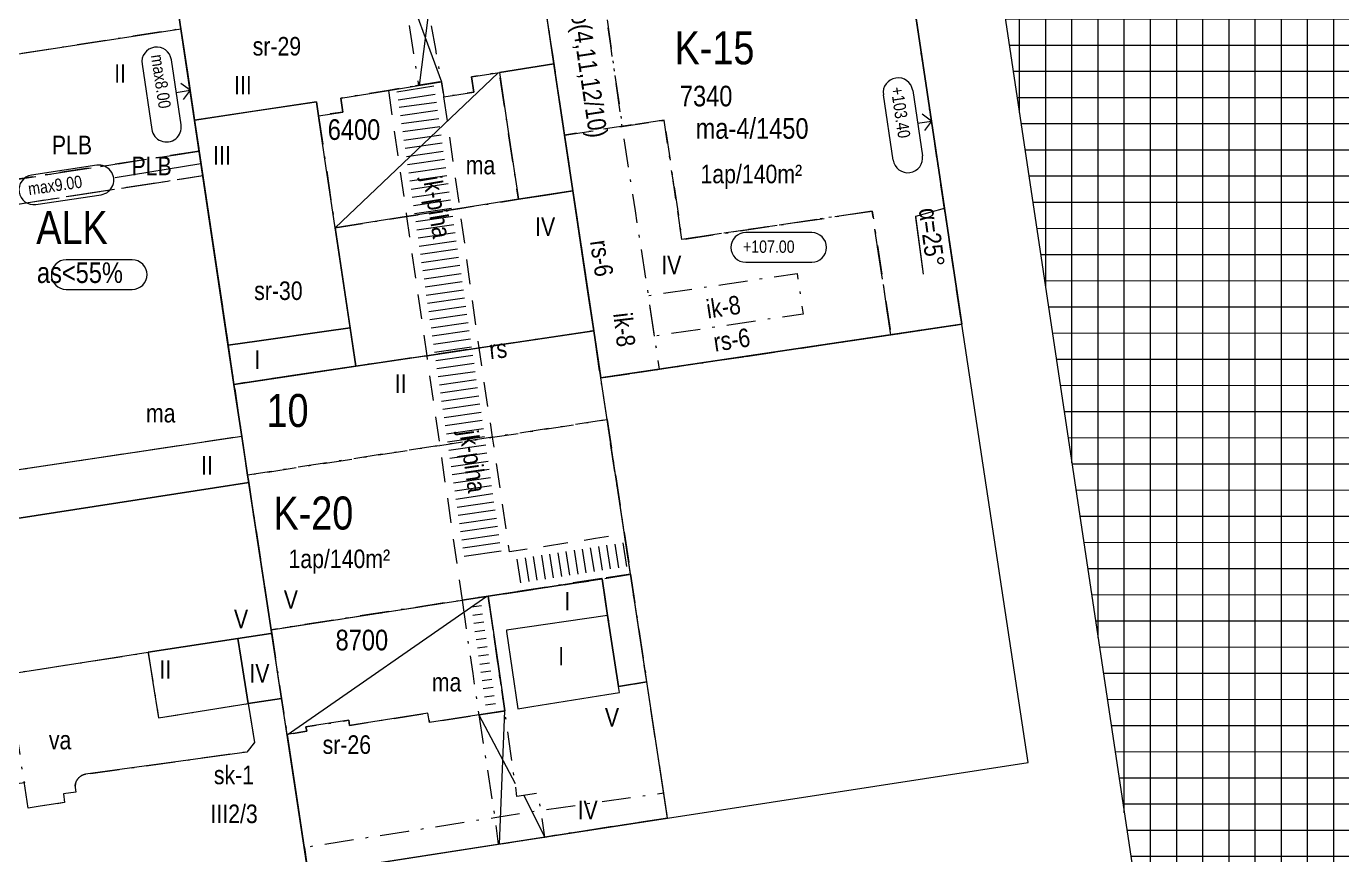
# Model space of a CAD drawing. Header units: metres. Extents: x 24485995 to 24488038, y 6819999 to 6822001.
# Drawn here: x 24487073.4 to 24487232.9, y 6821040 to 6821140.5 of the extents above; entities that cross this region are included whole.
import ezdxf

# ---------------------------------------------------------------- set-up
doc = ezdxf.new("R2010")
doc.units = ezdxf.units.M
for name, pattern in [('Aukot_rajalla', [0]), ('k10040', [10.3, 3.5, -1.5, 0.3, -1.5, 3.5]), ('k10050', [8, 3, -2, 3]), ('K10271', [0]), ('Osoitus_AK', [0])]:
    doc.linetypes.add(name, pattern=pattern)
for name, color, linetype, lineweight in [('AK_AsemakaavaTeksti_Korttelinumero', 7, 'Continuous', 0), ('AK_Kaavamerkinta_Kayttotarkoitusalue', 7, 'Continuous', 0), ('AK_Katualue_Tori', 7, 'Continuous', 0), ('AK_KayttotarkoitusViiva', 7, 'Continuous', 0), ('AK_LiikennointiTeksti_Autopaikkamerkinta_m2', 7, 'Continuous', 0), ('AK_LiikennointiViiva_Polkuviivoitus', 7, 'Continuous', 0), ('AK_MuuAsemakaavaSymboli_Maarayksen_soikiosymb', 7, 'Continuous', 0), ('AK_MuuAsemakaavaTeksti_Alueenosan_kayttotarkoitus', 7, 'Continuous', 0), ('AK_MuuAsemakaavaTeksti_Erityismaarays', 7, 'Continuous', 0), ('AK_MuuAsemakaavaViiva_alueenosan_raja', 7, 'Continuous', 0), ('AK_MuuAsemakaavaViiva_Erityismaaraysviiva', 7, 'Continuous', 0), ('AK_MuuAsemakaavaViiva_Merkinnan_alleviivaus', 7, 'Continuous', 0), ('AK_MuuAsemakaavaViiva_Merkinnan_Kohdistusnuoli', 7, 'Continuous', 0), ('AK_MuuAsemakaavaViiva_Ohj_alueenosan_raja', 7, 'Continuous', 0), ('AK_RakennusalaTeksti_Kerrosala_tai_luku', 7, 'Continuous', 0), ('AK_RakennusalaTeksti_Rakennusoikeus', 7, 'Continuous', 0), ('AK_RakennusalaViiva_Maanalaisen_tilan_viiva', 7, 'Continuous', 0), ('AK_RakennusalaViiva_Rakennusalan_raja__I_', 7, 'Continuous', 0), ('AK_RakentaminenTeksti_Kattokaltevuus', 7, 'Continuous', 0), ('AK_RakentaminenTeksti_Korkeusmerkinta', 7, 'Continuous', 0), ('AK_RakentaminenTeksti_Korkeusmerkinta_ja_soikio', 7, 'Continuous', 0), ('AK_RakentaminenTeksti_Korkeusmerkinta_ja_soikio_ja_nuoli', 7, 'Continuous', 0), ('AK_RakentaminenTeksti_Rakentamismaarays', 7, 'Continuous', 0), ('AK_RakentaminenViiva_Kulkuaukko', 7, 'Continuous', 0)]:
    doc.layers.add(name, color=color, linetype=linetype, lineweight=lineweight)
doc.styles.add('ArialNarrow', font='ARIALN.TTF')

# ---------------------------------------------------------------- blocks, each defined once
blk = doc.blocks.new('AKP43')
at = {"layer": 'AK_RakentaminenTeksti_Korkeusmerkinta_ja_soikio', "color": 7, "linetype": 'Continuous', "lineweight": 13}
for p, q in [((4, 1.8), (-4, 1.8)), ((-4, -1.8), (4, -1.8))]:
    blk.add_line(p, q, dxfattribs=at)
for centre, start, end in [((-4, 0), 90, 270), ((4, 0), 270, 90)]:
    blk.add_arc(centre, 1.8, start, end, dxfattribs=at)

msp = doc.modelspace()

# ---------------------------------------------------------------- hatches: boundary and pattern name
at = {"layer": 'AK_Katualue_Tori', "linetype": 'Continuous', "lineweight": 0}
h = msp.add_hatch(dxfattribs=at)
h.set_pattern_fill('NET', style=0)
h.paths.add_polyline_path([(24487207.5, 6821038.76), (24487189.49, 6821159.1), (24487195.28, 6821159.98), (24487233.38, 6821165.8), (24487240.15, 6821120.53), (24487250.77, 6821122.11), (24487255.62, 6821089.63), (24487261.52, 6821050.07), (24487306.52, 6821056.79), (24487321.63, 6821059.04), (24487317.08, 6821049.64), (24487322.09, 6821016.12), (24487317.14, 6821015.38), (24487318.69, 6821004.99), (24487214.88, 6820989.41)], flags=0)

# ---------------------------------------------------------------- linework, layer by layer
at = {"layer": 'AK_KayttotarkoitusViiva', "linetype": 'Continuous', "lineweight": 20, "flags": 128}
for points in [[(24487250.77, 6821122.11), (24487240.15, 6821120.53), (24487233.38, 6821165.8), (24487195.28, 6821159.98), (24487189.49, 6821159.1), (24487207.5, 6821038.76)], [(24487135.75, 6821146.94), (24487179.49, 6821153.69), (24487186.85, 6821104.39)], [(24487092.18, 6821140.22), (24487091.73, 6821143.19), (24487135.31, 6821149.91), (24487135.75, 6821146.94)], [(24487135.75, 6821146.94), (24487142.22, 6821103.59), (24487143.07, 6821097.87)], [(24487048.34, 6821133.46), (24487092.18, 6821140.22)], [(24487099.56, 6821090.77), (24487098.61, 6821097.09), (24487092.18, 6821140.22)], [(24487186.85, 6821104.39), (24487143.07, 6821097.87)], [(24487194.91, 6821051.23), (24487186.85, 6821104.39)], [(24487151.17, 6821044.47), (24487143.07, 6821097.87)], [(24487099.56, 6821090.77), (24487055.68, 6821084.2)], [(24487107.6, 6821037.72), (24487099.56, 6821090.77)], [(24487151.17, 6821044.47), (24487194.91, 6821051.23)], [(24487151.17, 6821044.47), (24487107.6, 6821037.72)]]:
    msp.add_lwpolyline(points, dxfattribs=at)
at = {"layer": 'AK_LiikennointiViiva_Polkuviivoitus', "linetype": 'Continuous', "lineweight": 0, "flags": 128}
for points in [[(24487122.85, 6821133.26), (24487118.37, 6821132.55)], [(24487123.01, 6821132.27), (24487118.52, 6821131.56)], [(24487123.15, 6821131.3), (24487118.64, 6821130.68)], [(24487123.29, 6821130.31), (24487118.79, 6821129.69)], [(24487123.43, 6821129.32), (24487118.93, 6821128.7)], [(24487123.57, 6821128.33), (24487119.07, 6821127.71)], [(24487123.71, 6821127.33), (24487119.22, 6821126.69)], [(24487123.85, 6821126.34), (24487119.36, 6821125.7)], [(24487123.99, 6821125.35), (24487119.51, 6821124.71)], [(24487124.14, 6821124.37), (24487119.65, 6821123.72)], [(24487124.28, 6821123.38), (24487119.79, 6821122.73)], [(24487124.42, 6821122.39), (24487119.93, 6821121.74)], [(24487124.56, 6821121.4), (24487120.08, 6821120.75)], [(24487124.71, 6821120.41), (24487120.22, 6821119.76)], [(24487124.85, 6821119.42), (24487120.36, 6821118.77)], [(24487124.99, 6821118.43), (24487120.5, 6821117.78)], [(24487125.14, 6821117.44), (24487120.65, 6821116.79)], [(24487125.28, 6821116.45), (24487120.79, 6821115.8)], [(24487125.42, 6821115.46), (24487120.93, 6821114.81)], [(24487125.56, 6821114.47), (24487121.08, 6821113.82)], [(24487125.71, 6821113.48), (24487121.22, 6821112.83)], [(24487125.85, 6821112.49), (24487121.36, 6821111.84)], [(24487125.99, 6821111.5), (24487121.51, 6821110.85)], [(24487126.14, 6821110.51), (24487121.65, 6821109.86)], [(24487126.28, 6821109.52), (24487121.79, 6821108.87)], [(24487126.42, 6821108.53), (24487121.93, 6821107.88)], [(24487126.56, 6821107.54), (24487122.08, 6821106.89)], [(24487126.71, 6821106.55), (24487122.22, 6821105.9)], [(24487126.85, 6821105.56), (24487122.36, 6821104.91)], [(24487126.99, 6821104.57), (24487122.51, 6821103.92)], [(24487127.14, 6821103.58), (24487122.65, 6821102.93)], [(24487127.28, 6821102.59), (24487122.79, 6821101.94)], [(24487127.42, 6821101.6), (24487122.94, 6821100.95)], [(24487127.56, 6821100.61), (24487123.08, 6821099.96)], [(24487127.71, 6821099.62), (24487123.22, 6821098.97)], [(24487127.85, 6821098.63), (24487123.36, 6821097.99)], [(24487127.99, 6821097.64), (24487123.51, 6821097)], [(24487128.13, 6821096.65), (24487123.65, 6821096.01)], [(24487128.28, 6821095.66), (24487123.79, 6821095.02)], [(24487128.42, 6821094.67), (24487123.94, 6821094.03)], [(24487128.56, 6821093.68), (24487124.08, 6821093.04)], [(24487128.71, 6821092.69), (24487124.22, 6821092.05)], [(24487128.85, 6821091.7), (24487124.37, 6821091.06)], [(24487128.99, 6821090.71), (24487124.51, 6821090.07)], [(24487129.13, 6821089.72), (24487124.65, 6821089.08)], [(24487129.28, 6821088.73), (24487124.79, 6821088.09)], [(24487129.42, 6821087.74), (24487124.94, 6821087.1)], [(24487129.56, 6821086.76), (24487125.08, 6821086.11)], [(24487129.71, 6821085.77), (24487125.22, 6821085.12)], [(24487129.85, 6821084.78), (24487125.37, 6821084.13)], [(24487129.99, 6821083.79), (24487125.51, 6821083.14)], [(24487130.13, 6821082.8), (24487125.65, 6821082.15)], [(24487130.28, 6821081.81), (24487125.8, 6821081.16)], [(24487130.42, 6821080.82), (24487125.94, 6821080.17)], [(24487130.56, 6821079.83), (24487126.08, 6821079.18)], [(24487130.71, 6821078.84), (24487126.22, 6821078.19)], [(24487130.85, 6821077.85), (24487126.37, 6821077.2)], [(24487130.99, 6821076.86), (24487126.51, 6821076.21)], [(24487139.84, 6821076.96), (24487140.28, 6821074.08)], [(24487140.82, 6821077.11), (24487141.27, 6821074.24)], [(24487141.81, 6821077.26), (24487142.26, 6821074.39)], [(24487142.8, 6821077.42), (24487143.25, 6821074.54)], [(24487143.79, 6821077.57), (24487144.23, 6821074.7)], [(24487144.78, 6821077.72), (24487145.22, 6821074.85)], [(24487145.76, 6821077.88), (24487146.21, 6821075)], [(24487132.92, 6821075.89), (24487133.36, 6821073.01)], [(24487133.91, 6821076.04), (24487134.35, 6821073.17)], [(24487134.89, 6821076.19), (24487135.34, 6821073.32)], [(24487135.88, 6821076.35), (24487136.33, 6821073.47)], [(24487136.87, 6821076.5), (24487137.32, 6821073.63)], [(24487137.86, 6821076.65), (24487138.3, 6821073.78)], [(24487138.85, 6821076.81), (24487139.29, 6821073.93)], [(24487128.6, 6821070.21), (24487127.4, 6821070.04)], [(24487128.75, 6821069.22), (24487127.55, 6821069.05)], [(24487128.89, 6821068.23), (24487127.69, 6821068.06)], [(24487129.03, 6821067.24), (24487127.83, 6821067.07)], [(24487129.17, 6821066.25), (24487127.97, 6821066.08)], [(24487129.31, 6821065.26), (24487128.12, 6821065.09)], [(24487129.45, 6821064.27), (24487128.26, 6821064.1)], [(24487129.6, 6821063.28), (24487128.4, 6821063.11)], [(24487129.74, 6821062.29), (24487128.55, 6821062.12)], [(24487129.88, 6821061.3), (24487128.69, 6821061.13)], [(24487130.02, 6821060.31), (24487128.83, 6821060.14)], [(24487130.16, 6821059.32), (24487128.97, 6821059.15)], [(24487130.3, 6821058.33), (24487129.12, 6821058.16)]]:
    msp.add_lwpolyline(points, dxfattribs=at)
at = {"layer": 'AK_MuuAsemakaavaViiva_alueenosan_raja', "linetype": 'k10040', "lineweight": 5, "flags": 128}
for points in [[(24487138.68, 6821127.34), (24487150.76, 6821129.14), (24487152.92, 6821114.66), (24487175.99, 6821118.1), (24487178.24, 6821103.11), (24487186.85, 6821104.39), (24487183.14, 6821129.24), (24487179.49, 6821153.69), (24487157.62, 6821150.32), (24487142.87, 6821148.04), (24487135.75, 6821146.94), (24487137.21, 6821137.14), (24487138.68, 6821127.34)], [(24487186.85, 6821104.39), (24487179.49, 6821153.69)], [(24487118.75, 6821147.36), (24487119.88, 6821140.35), (24487121, 6821133.35), (24487122.39, 6821133.58), (24487123.78, 6821133.81), (24487123.07, 6821137.77), (24487122.37, 6821141.73), (24487123.95, 6821142.08), (24487123.49, 6821145.05), (24487123.02, 6821148.01), (24487118.75, 6821147.36)], [(24487135.75, 6821146.94), (24487137.39, 6821135.97), (24487138.68, 6821127.31), (24487139.69, 6821120.56), (24487140.99, 6821111.84), (24487142.22, 6821103.59), (24487143.07, 6821097.87), (24487146.64, 6821098.4), (24487150.2, 6821098.93), (24487149.6, 6821102.94), (24487148.87, 6821107.87), (24487147.28, 6821118.13), (24487145.69, 6821128.38), (24487144.28, 6821138.21), (24487142.87, 6821148.04), (24487139.19, 6821147.47), (24487135.75, 6821146.94)], [(24487142.87, 6821148.04), (24487145.69, 6821128.38)], [(24487093.83, 6821129.16), (24487092.18, 6821140.22), (24487062.17, 6821135.59), (24487062.39, 6821134.11), (24487062.76, 6821131.64), (24487062.84, 6821131.14), (24487064.39, 6821120.76), (24487094.39, 6821125.38), (24487093.83, 6821129.16)], [(24487092.18, 6821140.22), (24487093.83, 6821129.16)], [(24487108.85, 6821129.68), (24487109.8, 6821123.33), (24487110.43, 6821119.06), (24487110.88, 6821116.1), (24487115.21, 6821116.77), (24487119.54, 6821117.44), (24487126, 6821118.44), (24487129.55, 6821118.99), (24487133.1, 6821119.54), (24487131.95, 6821127.23), (24487130.8, 6821134.93), (24487127.41, 6821134.39), (24487127.7, 6821132.54), (24487124.07, 6821131.96), (24487123.78, 6821133.81), (24487121, 6821133.35), (24487117.33, 6821132.75), (24487114.44, 6821132.28), (24487111.55, 6821131.81), (24487111.82, 6821130.13), (24487108.85, 6821129.68)], [(24487123.84, 6821133.42), (24487123.78, 6821133.81)], [(24487093.83, 6821129.16), (24487094.39, 6821125.38)], [(24487138.68, 6821127.34), (24487139.69, 6821120.56), (24487141.12, 6821110.99), (24487142.22, 6821103.59), (24487142.81, 6821099.65), (24487143.07, 6821097.87), (24487150.2, 6821098.93), (24487162.07, 6821100.7), (24487178.24, 6821103.11), (24487177.13, 6821110.61), (24487175.99, 6821118.1), (24487164.46, 6821116.38), (24487152.92, 6821114.66), (24487151.84, 6821121.9), (24487150.76, 6821129.14), (24487144.72, 6821128.24), (24487138.68, 6821127.34)], [(24487150.76, 6821129.14), (24487145.69, 6821128.38)], [(24487138.68, 6821127.34), (24487139.69, 6821120.56)], [(24487094.39, 6821125.38), (24487064.39, 6821120.76), (24487064.83, 6821117.79), (24487094.83, 6821122.42), (24487094.39, 6821125.38)], [(24487064.39, 6821120.76), (24487094.39, 6821125.38)], [(24487094.39, 6821125.38), (24487094.83, 6821122.42)], [(24487069.53, 6821086.27), (24487064.83, 6821117.79), (24487094.83, 6821122.42), (24487098.61, 6821097.09), (24487099.56, 6821090.77), (24487069.53, 6821086.27)], [(24487064.83, 6821117.79), (24487094.83, 6821122.42)], [(24487152.92, 6821114.66), (24487151.84, 6821121.9)], [(24487139.69, 6821120.56), (24487142.22, 6821103.59)], [(24487175.99, 6821118.1), (24487164.46, 6821116.38)], [(24487177.13, 6821110.61), (24487175.99, 6821118.1)], [(24487164.46, 6821116.38), (24487152.92, 6821114.66)], [(24487149.6, 6821102.94), (24487148.87, 6821107.87), (24487157.87, 6821109.21), (24487166.87, 6821110.55), (24487167.61, 6821105.62), (24487158.61, 6821104.28), (24487149.6, 6821102.94)], [(24487178.24, 6821103.11), (24487177.13, 6821110.61)], [(24487186.85, 6821104.39), (24487178.24, 6821103.11)], [(24487098.61, 6821097.09), (24487099.56, 6821090.77), (24487100.27, 6821086.08), (24487123.55, 6821089.68), (24487129.96, 6821090.67), (24487143.84, 6821092.82), (24487143.07, 6821097.87), (24487142.22, 6821103.59), (24487128.33, 6821101.52), (24487121.98, 6821100.57), (24487113.38, 6821099.29), (24487098.61, 6821097.09)], [(24487142.22, 6821103.59), (24487143.07, 6821097.87)], [(24487160.66, 6821100.49), (24487178.24, 6821103.11)], [(24487150.2, 6821098.93), (24487160.66, 6821100.49)], [(24487143.07, 6821097.87), (24487150.2, 6821098.93)], [(24487100.27, 6821086.08), (24487100.4, 6821085.18), (24487101.94, 6821075.02), (24487103.11, 6821067.32), (24487114.69, 6821069.11), (24487126.27, 6821070.9), (24487129.44, 6821071.4), (24487134.09, 6821072.1), (24487143.23, 6821073.48), (24487143.91, 6821069.03), (24487145.21, 6821060.45), (24487148.66, 6821061), (24487146.68, 6821074.06), (24487145.95, 6821078.92), (24487143.84, 6821092.82), (24487129.96, 6821090.67), (24487123.55, 6821089.68), (24487111.91, 6821087.88), (24487100.27, 6821086.08)], [(24487143.84, 6821092.82), (24487144.89, 6821085.87)], [(24487123.6, 6821089.69), (24487123.55, 6821089.68)], [(24487130.01, 6821090.68), (24487129.96, 6821090.67)], [(24487100.27, 6821086.08), (24487100.4, 6821085.18)], [(24487100.38, 6821085.35), (24487100.27, 6821086.08)], [(24487101.78, 6821076.08), (24487100.38, 6821085.35)], [(24487144.89, 6821085.87), (24487145.95, 6821078.92)], [(24487145.95, 6821078.92), (24487146.68, 6821074.06)], [(24487103.11, 6821067.32), (24487101.78, 6821076.08)], [(24487146.68, 6821074.06), (24487148.66, 6821061)], [(24487143.21, 6821073.53), (24487129.44, 6821071.4)], [(24487103.11, 6821067.32), (24487103.18, 6821066.89), (24487104.38, 6821058.98), (24487105.04, 6821054.61), (24487107.45, 6821055), (24487107.34, 6821055.53), (24487112.53, 6821056.33), (24487112.62, 6821055.72), (24487122.13, 6821057.21), (24487122.31, 6821056.06), (24487128.28, 6821056.99), (24487131.44, 6821057.48), (24487130.67, 6821062.84), (24487129.44, 6821071.4), (24487126.27, 6821070.9), (24487114.69, 6821069.11), (24487103.11, 6821067.32)], [(24487126.27, 6821070.9), (24487126.82, 6821067.05), (24487127.55, 6821062.02), (24487128.28, 6821056.99), (24487131.44, 6821057.48), (24487131.05, 6821060.16), (24487130.67, 6821062.84), (24487129.67, 6821069.8), (24487129.44, 6821071.4), (24487126.27, 6821070.9)], [(24487129.44, 6821071.4), (24487126.27, 6821070.9)], [(24487126.29, 6821070.91), (24487126.27, 6821070.9)], [(24487103.18, 6821066.89), (24487103.11, 6821067.32)], [(24487103.09, 6821066.88), (24487103.18, 6821066.89)], [(24487104.38, 6821058.98), (24487103.18, 6821066.89)], [(24487079.44, 6821047.6), (24487077.95, 6821047.41), (24487078.08, 6821046.35), (24487073.66, 6821045.68), (24487073.17, 6821048.92), (24487071.2, 6821061.94), (24487088.21, 6821064.58), (24487089.47, 6821056.63), (24487100.33, 6821058.36), (24487101.08, 6821053.65), (24487100.15, 6821052.48), (24487080.32, 6821049.71)], [(24487150.71, 6821047.49), (24487148.66, 6821061)], [(24487128.28, 6821056.99), (24487129.27, 6821050.75), (24487130.25, 6821044.51), (24487130.63, 6821041.29), (24487133.46, 6821041.73), (24487136.3, 6821042.17), (24487135.82, 6821045.38), (24487135.5, 6821047.47), (24487132.92, 6821047.1), (24487132.18, 6821052.29), (24487131.44, 6821057.48), (24487129.86, 6821057.23), (24487128.28, 6821056.99)], [(24487107.15, 6821040.89), (24487107.6, 6821037.72), (24487129.38, 6821041.1), (24487130.63, 6821041.29), (24487136.3, 6821042.17), (24487140.28, 6821042.78), (24487151.17, 6821044.47), (24487150.71, 6821047.49), (24487135.82, 6821045.38), (24487130.25, 6821044.51), (24487119.67, 6821042.85), (24487107.15, 6821040.89)], [(24487151.17, 6821044.47), (24487150.71, 6821047.49)], [(24487151.17, 6821044.47), (24487136.3, 6821042.17)]]:
    msp.add_lwpolyline(points, dxfattribs=at)
at = {"layer": 'AK_MuuAsemakaavaViiva_alueenosan_raja', "linetype": 'k10040', "lineweight": 5}
msp.add_arc((24487080.85, 6821048.31), 1.49, 99.1888, 190.6153, dxfattribs=at)
at = {"layer": 'AK_MuuAsemakaavaViiva_Erityismaaraysviiva', "linetype": 'Aukot_rajalla', "lineweight": 5, "flags": 128}
for points in [[(24487139.69, 6821120.56), (24487138.68, 6821127.34)], [(24487141.56, 6821108.02), (24487139.69, 6821120.56)], [(24487142.22, 6821103.59), (24487141.56, 6821108.02)], [(24487143.07, 6821097.87), (24487142.22, 6821103.59)], [(24487178.24, 6821103.11), (24487150.2, 6821098.93)], [(24487121.98, 6821100.57), (24487128.39, 6821101.53)], [(24487128.39, 6821101.53), (24487128.44, 6821101.54)], [(24487121.71, 6821100.53), (24487121.98, 6821100.57)], [(24487150.2, 6821098.93), (24487143.07, 6821097.87)]]:
    msp.add_lwpolyline(points, dxfattribs=at)
at = {"layer": 'AK_MuuAsemakaavaViiva_Merkinnan_alleviivaus', "linetype": 'Continuous', "lineweight": 5, "elevation": 9.37, "flags": 128}
msp.add_lwpolyline([(24487181.25, 6821117.35), (24487182.15, 6821110.48)], dxfattribs=at)
at = {"layer": 'AK_MuuAsemakaavaViiva_Merkinnan_Kohdistusnuoli', "linetype": 'Osoitus_AK', "lineweight": 5, "flags": 128}
for points in [[(24487084.22, 6821122.18), (24487094.61, 6821123.9)], [(24487182.12, 6821111.12), (24487181.27, 6821117.49), (24487184.75, 6821118.48)]]:
    msp.add_lwpolyline(points, dxfattribs=at)
at = {"layer": 'AK_MuuAsemakaavaViiva_Ohj_alueenosan_raja', "linetype": 'k10050', "lineweight": 5, "flags": 128}
for points in [[(24487117.33, 6821132.75), (24487119.54, 6821117.44), (24487121.98, 6821100.57), (24487123.55, 6821089.68), (24487126.27, 6821070.9), (24487129.44, 6821071.4), (24487136.34, 6821072.44), (24487143.23, 6821073.48), (24487146.68, 6821074.06), (24487145.95, 6821078.92), (24487142.46, 6821078.38), (24487135.5, 6821077.3), (24487132.02, 6821076.76), (24487129.96, 6821090.67), (24487128.33, 6821101.52), (24487126, 6821118.44), (24487124.07, 6821131.96), (24487123.78, 6821133.81), (24487117.33, 6821132.75)], [(24487146.68, 6821074.06), (24487143.23, 6821073.53)], [(24487143.23, 6821073.53), (24487143.21, 6821073.53)]]:
    msp.add_lwpolyline(points, dxfattribs=at)
at = {"layer": 'AK_RakennusalaViiva_Maanalaisen_tilan_viiva', "linetype": 'Continuous', "lineweight": 5, "flags": 128}
for points in [[(24487130.65, 6821134.9), (24487110.88, 6821116.1)], [(24487129.26, 6821071.37), (24487105.05, 6821054.53)]]:
    msp.add_lwpolyline(points, dxfattribs=at)
at = {"layer": 'AK_RakennusalaViiva_Rakennusalan_raja__I_', "linetype": 'K10271', "lineweight": 9, "flags": 128}
for points in [[(24487143.07, 6821097.87), (24487162.07, 6821100.7), (24487178.24, 6821103.11), (24487186.85, 6821104.39), (24487183.17, 6821129.04), (24487179.49, 6821153.69), (24487157.97, 6821150.37), (24487142.87, 6821148.04), (24487135.75, 6821146.94), (24487138.68, 6821127.34), (24487142.22, 6821103.59), (24487143.07, 6821097.87)], [(24487091.74, 6821143.19), (24487092.18, 6821140.22), (24487093, 6821134.69), (24487093.83, 6821129.16), (24487101.21, 6821130.26), (24487108.6, 6821131.37), (24487108.72, 6821130.52), (24487108.85, 6821129.68), (24487111.82, 6821130.13), (24487111.55, 6821131.81), (24487117.33, 6821132.75), (24487121, 6821133.35), (24487123.78, 6821133.81), (24487124.07, 6821131.96), (24487127.7, 6821132.54), (24487127.41, 6821134.39), (24487130.8, 6821134.93), (24487137.39, 6821135.97), (24487136.57, 6821141.46), (24487135.75, 6821146.94), (24487135.31, 6821149.91), (24487123.02, 6821148.01), (24487120.89, 6821147.68), (24487118.75, 6821147.36), (24487105.24, 6821145.27), (24487091.74, 6821143.19)], [(24487130.8, 6821134.93), (24487131.95, 6821127.23), (24487133.1, 6821119.54), (24487136.39, 6821120.05), (24487139.69, 6821120.56), (24487138.68, 6821127.31), (24487137.39, 6821135.97), (24487132.83, 6821135.25), (24487130.8, 6821134.93)], [(24487094.39, 6821125.38), (24487094.83, 6821122.42), (24487097.9, 6821101.86), (24487101.66, 6821102.39), (24487109.56, 6821103.51), (24487112.69, 6821103.95), (24487110.88, 6821116.1), (24487109.99, 6821122.03), (24487109.8, 6821123.33), (24487108.85, 6821129.68), (24487108.6, 6821131.37), (24487093.83, 6821129.16), (24487094.39, 6821125.38)], [(24487113.38, 6821099.29), (24487142.22, 6821103.59), (24487139.69, 6821120.56), (24487133.1, 6821119.54), (24487126, 6821118.44), (24487119.54, 6821117.44), (24487110.88, 6821116.1), (24487113.38, 6821099.29)], [(24487113.38, 6821099.29), (24487112.69, 6821103.95), (24487109.56, 6821103.51), (24487101.66, 6821102.39), (24487097.9, 6821101.86), (24487098.61, 6821097.09), (24487113.38, 6821099.29)], [(24487103.11, 6821067.32), (24487126.27, 6821070.9), (24487129.44, 6821071.4), (24487143.23, 6821073.48), (24487143.91, 6821069.03), (24487145.21, 6821060.45), (24487148.66, 6821061), (24487146.68, 6821074.06), (24487143.84, 6821092.82), (24487143.07, 6821097.87), (24487142.22, 6821103.59), (24487128.44, 6821101.54), (24487121.98, 6821100.57), (24487113.38, 6821099.29), (24487106, 6821098.19), (24487098.61, 6821097.09), (24487099.56, 6821090.77), (24487100.27, 6821086.08), (24487103.11, 6821067.32)], [(24487069.53, 6821086.27), (24487069.04, 6821086.2), (24487069.56, 6821082.76), (24487069.91, 6821080.46), (24487096.25, 6821084.54), (24487100.4, 6821085.18), (24487100.27, 6821086.08), (24487099.79, 6821089.22), (24487099.56, 6821090.77), (24487069.53, 6821086.27)], [(24487099.08, 6821066.26), (24487103.09, 6821066.88), (24487103.18, 6821066.89), (24487103.11, 6821067.32), (24487100.46, 6821084.83), (24487100.4, 6821085.18), (24487096.25, 6821084.54), (24487069.91, 6821080.46), (24487069.56, 6821082.76), (24487069.04, 6821086.2), (24487058.65, 6821084.65), (24487055.68, 6821084.2), (24487056.58, 6821078.27), (24487059.34, 6821060.11), (24487071.2, 6821061.94), (24487088.21, 6821064.58), (24487099.08, 6821066.26)], [(24487105.04, 6821054.61), (24487106.05, 6821047.94), (24487107.6, 6821037.72), (24487129.38, 6821041.1), (24487151.17, 6821044.47), (24487148.66, 6821061), (24487145.21, 6821060.45), (24487143.91, 6821069.03), (24487143.23, 6821073.48), (24487137.7, 6821072.65), (24487129.44, 6821071.4), (24487130.67, 6821062.84), (24487131.44, 6821057.48), (24487122.31, 6821056.06), (24487122.13, 6821057.21), (24487112.62, 6821055.72), (24487112.53, 6821056.33), (24487107.34, 6821055.53), (24487107.45, 6821055), (24487105.04, 6821054.61)], [(24487134.73, 6821058), (24487143.83, 6821059.45), (24487145.33, 6821059.69), (24487145.21, 6821060.45), (24487143.91, 6821069.03), (24487131.65, 6821067.28), (24487131.67, 6821067.12), (24487133.02, 6821057.73), (24487134.73, 6821058)], [(24487089.47, 6821056.63), (24487100.33, 6821058.36), (24487099.44, 6821064.01), (24487099.08, 6821066.26), (24487088.21, 6821064.58), (24487088.79, 6821060.9), (24487089.47, 6821056.63)], [(24487103.09, 6821066.88), (24487099.08, 6821066.26), (24487099.44, 6821064.01), (24487100.33, 6821058.36), (24487104.38, 6821058.98), (24487103.18, 6821066.89), (24487103.09, 6821066.88)], [(24487073.66, 6821045.68), (24487073.17, 6821048.92), (24487073.2, 6821048.76), (24487061.31, 6821047.12), (24487063.76, 6821030.94), (24487075.62, 6821032.78), (24487107.6, 6821037.72), (24487105.04, 6821054.61), (24487104.38, 6821058.98), (24487100.33, 6821058.36), (24487101.08, 6821053.65), (24487100.15, 6821052.48), (24487080.61, 6821049.78), (24487080.56, 6821049.77), (24487080.5, 6821049.76), (24487080.45, 6821049.74), (24487080.4, 6821049.73), (24487080.35, 6821049.71), (24487080.29, 6821049.69), (24487080.24, 6821049.67), (24487080.19, 6821049.64), (24487080.14, 6821049.62), (24487080.1, 6821049.59), (24487080.05, 6821049.56), (24487080, 6821049.53), (24487079.96, 6821049.5), (24487079.91, 6821049.46), (24487079.87, 6821049.43), (24487079.83, 6821049.39), (24487079.79, 6821049.35), (24487079.75, 6821049.31), (24487079.71, 6821049.27), (24487079.68, 6821049.23), (24487079.64, 6821049.18), (24487079.61, 6821049.14), (24487079.58, 6821049.09), (24487079.55, 6821049.05), (24487079.52, 6821049), (24487079.49, 6821048.95), (24487079.47, 6821048.9), (24487079.45, 6821048.85), (24487079.42, 6821048.8), (24487079.4, 6821048.75), (24487079.39, 6821048.7), (24487079.37, 6821048.64), (24487079.36, 6821048.59), (24487079.34, 6821048.54), (24487079.33, 6821048.48), (24487079.44, 6821047.6), (24487077.95, 6821047.41), (24487078.08, 6821046.35), (24487075.12, 6821045.9), (24487073.66, 6821045.68)]]:
    msp.add_lwpolyline(points, dxfattribs=at)
at = {"layer": 'AK_RakentaminenTeksti_Korkeusmerkinta_ja_soikio_ja_nuoli', "linetype": 'Continuous', "lineweight": 5, "flags": 128}
for points in [[(24487087.46, 6821135.94), (24487088.64, 6821128.03)], [(24487092.2, 6821128.57), (24487091.02, 6821136.48)], [(24487091.61, 6821132.52), (24487093.29, 6821132.77)], [(24487093.29, 6821132.77), (24487092.15, 6821133.61)], [(24487093.29, 6821132.77), (24487092.45, 6821131.64)], [(24487180.9, 6821132.75), (24487182.08, 6821124.83)], [(24487178.52, 6821124.3), (24487177.34, 6821132.22)], [(24487183.17, 6821129.04), (24487182.03, 6821129.88)], [(24487181.49, 6821128.79), (24487183.17, 6821129.04)], [(24487183.17, 6821129.04), (24487182.33, 6821127.9)]]:
    msp.add_lwpolyline(points, dxfattribs=at)
at = {"layer": 'AK_RakentaminenTeksti_Korkeusmerkinta_ja_soikio_ja_nuoli', "linetype": 'Continuous', "lineweight": 5}
for centre, start, end in [((24487179.12, 6821132.48), 8.4815, 188.4815), ((24487180.3, 6821124.57), 188.4815, 8.4815)]:
    msp.add_arc(centre, 1.8, start, end, dxfattribs=at)
for centre, start_param, end_param in [((24487089.24, 6821136.21), 3.141593, 6.283185), ((24487090.42, 6821128.3), 0, 3.141593)]:
    msp.add_ellipse(centre, major_axis=(-1.78, -0.27), ratio=1, start_param=start_param, end_param=end_param, dxfattribs=at)
at = {"layer": 'AK_RakentaminenViiva_Kulkuaukko', "linetype": 'Continuous', "lineweight": 5, "flags": 128}
for points in [[(24487118.8, 6821147.36), (24487123.78, 6821133.81)], [(24487121.1, 6821133.37), (24487122.95, 6821148)], [(24487128.28, 6821056.99), (24487132.7, 6821048.66)], [(24487130.82, 6821041.32), (24487131.44, 6821057.48)], [(24487133.77, 6821047.22), (24487136.3, 6821042.17)]]:
    msp.add_lwpolyline(points, dxfattribs=at)

# ---------------------------------------------------------------- block references
at = {"layer": 'AK_MuuAsemakaavaSymboli_Maarayksen_soikiosymb', "color": 7, "lineweight": 5}
msp.add_blockref('AKP43', (24487082.27, 6821110.4, 0), dxfattribs=at)
at = {"layer": 'AK_RakentaminenTeksti_Korkeusmerkinta_ja_soikio', "color": 7, "lineweight": 5, "rotation": 8.560889571181594}
msp.add_blockref('AKP43', (24487078.29, 6821121.29), dxfattribs=at)
at = {"layer": 'AK_RakentaminenTeksti_Korkeusmerkinta_ja_soikio', "color": 7, "lineweight": 5}
msp.add_blockref('AKP43', (24487164.65, 6821113.71), dxfattribs=at)

# ---------------------------------------------------------------- texts
at = {"layer": 'AK_AsemakaavaTeksti_Korttelinumero', "linetype": 'Continuous', "lineweight": 5, "style": 'ArialNarrow'}
msp.add_text('10', height=4, dxfattribs=at).set_placement((24487102.56, 6821091.92))
at = {"layer": 'AK_Kaavamerkinta_Kayttotarkoitusalue', "linetype": 'Continuous', "lineweight": 0, "style": 'ArialNarrow'}
for s, p in [('K-15', (24487152.03, 6821135.92)), ('ALK', (24487074.64, 6821114.14)), ('K-20', (24487103.4, 6821079.48))]:
    msp.add_text(s, height=4, dxfattribs=at).set_placement(p)
at = {"layer": 'AK_LiikennointiTeksti_Autopaikkamerkinta_m2', "linetype": 'Continuous', "lineweight": 0, "style": 'ArialNarrow'}
for p in [(24487155.17, 6821121.49), (24487105.22, 6821074.8)]:
    msp.add_text('1ap/140m²', height=2.25, dxfattribs=at).set_placement(p)
at = {"layer": 'AK_MuuAsemakaavaTeksti_Alueenosan_kayttotarkoitus', "linetype": 'Continuous', "lineweight": 0, "style": 'ArialNarrow'}
for s, p in [('ma', (24487126.71, 6821122.57)), ('ma', (24487087.94, 6821092.47)), ('ma', (24487122.6, 6821059.83)), ('va', (24487076.17, 6821052.81))]:
    msp.add_text(s, height=2.25, dxfattribs=at).set_placement(p)
for rotation, p in [(279.4479, (24487121.51, 6821122.18)), (278.0999, (24487125.94, 6821091.35))]:
    msp.add_text('jk-piha', height=2.25, rotation=rotation, dxfattribs=at).set_placement(p)
at = {"layer": 'AK_MuuAsemakaavaTeksti_Erityismaarays', "linetype": 'Continuous', "lineweight": 0, "style": 'ArialNarrow'}
for s, rotation, p in [('ajo(4,11,12/10)', 278.4853, (24487139.15, 6821144.05)), ('rs-6', 278.4853, (24487141.76, 6821114.43)), ('rs-6', 8.4683, (24487156.93, 6821101.06)), ('rs', 6.2395, (24487129.68, 6821100.14))]:
    msp.add_text(s, height=2.25, rotation=rotation, dxfattribs=at).set_placement(p)
for s, p in [('sr-29', (24487100.88, 6821136.99)), ('PLB', (24487076.53, 6821125.01)), ('PLB', (24487086.19, 6821122.46)), ('sr-30', (24487101.06, 6821107.33)), ('sr-26', (24487109.36, 6821052.26)), ('sk-1', (24487096.17, 6821048.58))]:
    msp.add_text(s, height=2.25, dxfattribs=at).set_placement(p)
at = {"layer": 'AK_RakennusalaTeksti_Kerrosala_tai_luku', "linetype": 'Continuous', "lineweight": 0, "style": 'ArialNarrow'}
for s, p in [('II', (24487084.09, 6821133.68)), ('III', (24487098.62, 6821132.27)), ('III', (24487096.09, 6821123.75)), ('IV', (24487135.12, 6821115.11)), ('IV', (24487150.41, 6821110.44)), ('I', (24487101.08, 6821098.96)), ('II', (24487118.1, 6821096.05)), ('II', (24487094.63, 6821086.13)), ('V', (24487104.65, 6821069.86)), ('I', (24487138.67, 6821069.66)), ('V', (24487098.61, 6821067.5)), ('I', (24487137.92, 6821062.99)), ('II', (24487089.56, 6821061.37)), ('IV', (24487100.48, 6821060.91)), ('V', (24487143.58, 6821055.57)), ('IV', (24487140.27, 6821044.32)), ('III2/3', (24487095.76, 6821043.86))]:
    msp.add_text(s, height=2.25, dxfattribs=at).set_placement(p)
at = {"layer": 'AK_RakennusalaTeksti_Rakennusoikeus', "linetype": 'Continuous', "lineweight": 0, "style": 'ArialNarrow'}
for s, p in [('7340', (24487152.67, 6821130.82)), ('ma-4/1450', (24487154.58, 6821126.89)), ('6400', (24487109.98, 6821126.75)), ('as<55%', (24487074.72, 6821109.39)), ('8700', (24487110.93, 6821064.82))]:
    msp.add_text(s, height=2.5, dxfattribs=at).set_placement(p)
at = {"layer": 'AK_RakentaminenTeksti_Kattokaltevuus', "linetype": 'Continuous', "lineweight": 0, "style": 'ArialNarrow'}
msp.add_text('α=25°', height=2.25, rotation=277.4702, dxfattribs=at).set_placement((24487181.63, 6821118.36))
at = {"layer": 'AK_RakentaminenTeksti_Korkeusmerkinta', "linetype": 'Continuous', "lineweight": 0, "style": 'ArialNarrow'}
for s, rotation, p in [('max8.00', 278.4853, (24487088.54, 6821137)), ('+103.40', 278.4853, (24487178.23, 6821133.07)), ('max9.00', 8.285, (24487073.77, 6821120.03))]:
    msp.add_text(s, height=1.5, rotation=rotation, dxfattribs=at).set_placement(p)
msp.add_text('+107.00', height=1.5, dxfattribs=at).set_placement((24487160.32, 6821113.05))
at = {"layer": 'AK_RakentaminenTeksti_Rakentamismaarays', "linetype": 'Continuous', "lineweight": 0, "style": 'ArialNarrow'}
for rotation, p in [(8.4798, (24487156.06, 6821105.07)), (276.6404, (24487144.59, 6821105.66))]:
    msp.add_text('ik-8', height=2.25, rotation=rotation, dxfattribs=at).set_placement(p)

doc.saveas('drawing.dxf')
